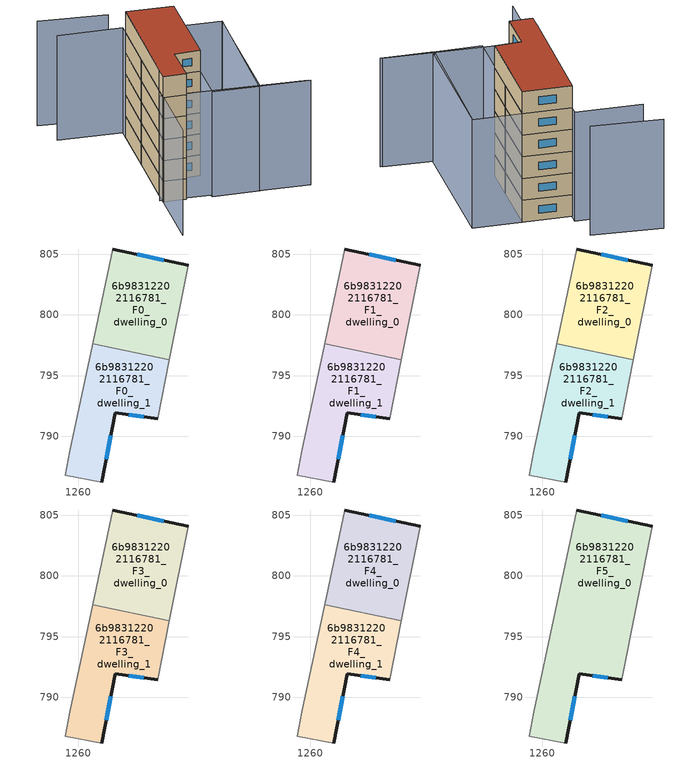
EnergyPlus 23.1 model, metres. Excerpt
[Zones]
6b98312202116781_F0_dwelling_0
 floor ground (EU_floor_Construction): 1269.04,804.08 1267.49,796.31 1261.19,797.64 1262.84,805.43 z0
 wall outside (EU_wall_Construction): 1269.04,804.08 1262.84,805.43 z0:3
 wall adiabatic (EU_wall_Construction): 1262.84,805.43 1261.19,797.64 / 1267.49,796.31 1269.04,804.08 z0:3
 wall to 6b98312202116781_F0_dwelling_1 (EU_wall_Construction): 1261.19,797.64 1267.49,796.31 z0:3
 window (EU_Window_Construction): 1267.02,804.52 1264.86,804.99 z0.98:2.02
6b98312202116781_F0_dwelling_1
 floor ground (EU_floor_Construction): 1267.49,796.31 1266.52,791.45 1263.02,791.96 1261.92,786.25 1258.93,786.82 1259.31,788.79 1261.19,797.64 z0
 wall outside (EU_wall_Construction): 1261.92,786.25 1263.02,791.96 1266.52,791.45 z0:3
 wall adiabatic (EU_wall_Construction): 1261.19,797.64 1259.31,788.79 1258.93,786.82 1261.92,786.25 / 1266.52,791.45 1267.49,796.31 z0:3
 window (EU_Window_Construction): 1264.16,791.79 1265.38,791.61 / 1262.28,788.11 1262.66,790.1 z0.98:2.02
6b98312202116781_F1_dwelling_0
 floor to 6b98312202116781_F0_dwelling_0 (EU_floor_Construction): 1269.04,804.08 1267.49,796.31 1261.19,797.64 1262.84,805.43 z3
 wall outside (EU_wall_Construction): 1269.04,804.08 1262.84,805.43 z3:6
 wall adiabatic (EU_wall_Construction): 1262.84,805.43 1261.19,797.64 / 1267.49,796.31 1269.04,804.08 z3:6
 wall to 6b98312202116781_F1_dwelling_1 (EU_wall_Construction): 1261.19,797.64 1267.49,796.31 z3:6
 window (EU_Window_Construction): 1267.02,804.52 1264.86,804.99 z3.98:5.02
6b98312202116781_F1_dwelling_1
 floor to 6b98312202116781_F0_dwelling_1 (EU_floor_Construction): 1267.49,796.31 1266.52,791.45 1263.02,791.96 1261.92,786.25 1258.93,786.82 1259.31,788.79 1261.19,797.64 z3
 wall outside (EU_wall_Construction): 1261.92,786.25 1263.02,791.96 1266.52,791.45 z3:6
 wall adiabatic (EU_wall_Construction): 1261.19,797.64 1259.31,788.79 1258.93,786.82 1261.92,786.25 / 1266.52,791.45 1267.49,796.31 z3:6
 window (EU_Window_Construction): 1264.16,791.79 1265.38,791.61 / 1262.28,788.11 1262.66,790.1 z3.98:5.02
6b98312202116781_F2_dwelling_0
 floor to 6b98312202116781_F1_dwelling_0 (EU_floor_Construction): 1269.04,804.08 1267.49,796.31 1261.19,797.64 1262.84,805.43 z6
 wall outside (EU_wall_Construction): 1269.04,804.08 1262.84,805.43 z6:9
 wall adiabatic (EU_wall_Construction): 1262.84,805.43 1261.19,797.64 / 1267.49,796.31 1269.04,804.08 z6:9
 wall to 6b98312202116781_F2_dwelling_1 (EU_wall_Construction): 1261.19,797.64 1267.49,796.31 z6:9
 window (EU_Window_Construction): 1267.02,804.52 1264.86,804.99 z6.98:8.02
6b98312202116781_F2_dwelling_1
 floor to 6b98312202116781_F1_dwelling_1 (EU_floor_Construction): 1267.49,796.31 1266.52,791.45 1263.02,791.96 1261.92,786.25 1258.93,786.82 1259.31,788.79 1261.19,797.64 z6
 wall outside (EU_wall_Construction): 1261.92,786.25 1263.02,791.96 1266.52,791.45 z6:9
 wall adiabatic (EU_wall_Construction): 1261.19,797.64 1259.31,788.79 1258.93,786.82 1261.92,786.25 / 1266.52,791.45 1267.49,796.31 z6:9
 window (EU_Window_Construction): 1264.16,791.79 1265.38,791.61 / 1262.28,788.11 1262.66,790.1 z6.98:8.02
6b98312202116781_F3_dwelling_0
 floor to 6b98312202116781_F2_dwelling_0 (EU_floor_Construction): 1269.04,804.08 1267.49,796.31 1261.19,797.64 1262.84,805.43 z9
 wall outside (EU_wall_Construction): 1269.04,804.08 1262.84,805.43 z9:12
 wall adiabatic (EU_wall_Construction): 1262.84,805.43 1261.19,797.64 / 1267.49,796.31 1269.04,804.08 z9:12
 wall to 6b98312202116781_F3_dwelling_1 (EU_wall_Construction): 1261.19,797.64 1267.49,796.31 z9:12
 window (EU_Window_Construction): 1267.02,804.52 1264.86,804.99 z9.98:11.02
6b98312202116781_F3_dwelling_1
 floor to 6b98312202116781_F2_dwelling_1 (EU_floor_Construction): 1267.49,796.31 1266.52,791.45 1263.02,791.96 1261.92,786.25 1258.93,786.82 1259.31,788.79 1261.19,797.64 z9
 wall outside (EU_wall_Construction): 1261.92,786.25 1263.02,791.96 1266.52,791.45 z9:12
 wall adiabatic (EU_wall_Construction): 1261.19,797.64 1259.31,788.79 1258.93,786.82 1261.92,786.25 / 1266.52,791.45 1267.49,796.31 z9:12
 window (EU_Window_Construction): 1264.16,791.79 1265.38,791.61 / 1262.28,788.11 1262.66,790.1 z9.98:11.02
6b98312202116781_F4_dwelling_0
 floor to 6b98312202116781_F3_dwelling_0 (EU_floor_Construction): 1269.04,804.08 1267.49,796.31 1261.19,797.64 1262.84,805.43 z12
 wall outside (EU_wall_Construction): 1269.04,804.08 1262.84,805.43 z12:15
 wall adiabatic (EU_wall_Construction): 1262.84,805.43 1261.19,797.64 / 1267.49,796.31 1269.04,804.08 z12:15
 wall to 6b98312202116781_F4_dwelling_1 (EU_wall_Construction): 1261.19,797.64 1267.49,796.31 z12:15
 window (EU_Window_Construction): 1267.02,804.52 1264.86,804.99 z12.98:14.02
6b98312202116781_F4_dwelling_1
 floor to 6b98312202116781_F3_dwelling_1 (EU_floor_Construction): 1267.49,796.31 1266.52,791.45 1263.02,791.96 1261.92,786.25 1258.93,786.82 1259.31,788.79 1261.19,797.64 z12
 wall outside (EU_wall_Construction): 1261.92,786.25 1263.02,791.96 1266.52,791.45 z12:15
 wall adiabatic (EU_wall_Construction): 1261.19,797.64 1259.31,788.79 1258.93,786.82 1261.92,786.25 / 1266.52,791.45 1267.49,796.31 z12:15
 window (EU_Window_Construction): 1264.16,791.79 1265.38,791.61 / 1262.28,788.11 1262.66,790.1 z12.98:14.02
6b98312202116781_F5_dwelling_0
 floor to 6b98312202116781_F4_dwelling_0 (EU_floor_Construction): 1269.04,804.08 1267.49,796.31 1261.19,797.64 1262.84,805.43 z15
 floor to 6b98312202116781_F4_dwelling_1 (EU_floor_Construction): 1267.49,796.31 1266.52,791.45 1263.02,791.96 1261.92,786.25 1258.93,786.82 1259.31,788.79 1261.19,797.64 z15
 wall outside (EU_wall_Construction): 1261.92,786.25 1263.02,791.96 1266.52,791.45 / 1269.04,804.08 1262.84,805.43 z15:18
 wall adiabatic (EU_wall_Construction): 1262.84,805.43 1259.31,788.79 1258.93,786.82 1261.92,786.25 / 1266.52,791.45 1269.04,804.08 z15:18
 window (EU_Window_Construction): 1264.16,791.79 1265.38,791.61 / 1262.28,788.11 1262.66,790.1 / 1267.02,804.52 1264.86,804.99 z15.98:17.02
 roof outside (EU_roof_Construction): 1266.52,791.45 1269.04,804.08 1262.84,805.43 1259.31,788.79 1258.93,786.82 1261.92,786.25 1263.02,791.96 z18
shading: 1258.7,787.42 1277.65,782.95 / 1277.93,782.81 1271.24,784.26 / 1271.24,784.26 1275.27,802.72 / 1254.6,808.51 1263.12,806.73 / 1263.12,806.73 1257.02,777.51 / 1263.14,810.93 1254.19,813.29 / 1275.29,802.8 1271.48,784.21 / 1271.48,784.21 1265.24,785.49 / 1265.24,785.49 1269.04,804.08 / 1269.04,804.08 1275.29,802.8 z0:15
[Building]
EU S2 Campaign: North Axis=0; Terrain=City; Solar Distribution=FullExterior
[Site:Location]
Bologna: Latitude=44.5; Longitude=11.25; Time Zone=1; Elevation=37
[SizingPeriod:WeatherFileDays]
AnnualSizingPeriod: Begin Month=1; Begin Day of Month=1; End Month=12; End Day of Month=31; Day of Week for Start Day=Monday; Use Weather File Daylight Saving Period=No; Use Weather File Rain and Snow Indicators=No
[MATERIAL]
EU_InternalMass_Material: Roughness=MediumRough; Thickness=0.1; Conductivity=1; Density=1800; Specific Heat=900; Thermal Absorptance=0.9; Solar Absorptance=0.7; Visible Absorptance=0.7
[MATERIAL:NOMASS] Roughness=MediumRough; Thermal Absorptance=0.9; Solar Absorptance=0.7; Visible Absorptance=0.7
Name | Thermal Resistance
EU_wall_NoMass | 0.905828
EU_roof_NoMass | 0.37593
EU_floor_NoMass | 0.67114
[WINDOWMATERIAL:SIMPLEGLAZINGSYSTEM]
EU_Window_SimpleGlazing: UFactor=4.52486; Solar Heat Gain Coefficient=0.85; Visible Transmittance=0.85
[CONSTRUCTION]
EU_wall_Construction: EU_wall_NoMass
EU_roof_Construction: EU_roof_NoMass
EU_floor_Construction: EU_floor_NoMass
EU_Window_Construction: EU_Window_SimpleGlazing
EU_InternalMass_Construction: EU_InternalMass_Material
[ZONE] Type=1; Multiplier=1; Ceiling Height=autocalculate; Floor Area=autocalculate; Part of Total Floor Area=Yes
Name | Volume
6b98312202116781_F0_dwelling_0 | 152.332
6b98312202116781_F1_dwelling_0; 6b98312202116781_F2_dwelling_0; 6b98312202116781_F3_dwelling_0; 6b98312202116781_F4_dwelling_0 | 152.333
6b98312202116781_F5_dwelling_0 | 304.658
6b98312202116781_F0_dwelling_1 | 152.325
6b98312202116781_F1_dwelling_1; 6b98312202116781_F2_dwelling_1; 6b98312202116781_F3_dwelling_1; 6b98312202116781_F4_dwelling_1 | 152.326
[INTERNALMASS] Construction=EU_InternalMass_Construction
Name | Zone or ZoneList | Surface Area
6b98312202116781_F0_dwelling_0_EU_InternalMass | 6b98312202116781_F0_dwelling_0 | 50.7774
6b98312202116781_F0_dwelling_1_EU_InternalMass | 6b98312202116781_F0_dwelling_1 | 50.775
6b98312202116781_F1_dwelling_0_EU_InternalMass | 6b98312202116781_F1_dwelling_0 | 50.7774
6b98312202116781_F1_dwelling_1_EU_InternalMass | 6b98312202116781_F1_dwelling_1 | 50.775
6b98312202116781_F2_dwelling_0_EU_InternalMass | 6b98312202116781_F2_dwelling_0 | 50.7774
6b98312202116781_F2_dwelling_1_EU_InternalMass | 6b98312202116781_F2_dwelling_1 | 50.775
6b98312202116781_F3_dwelling_0_EU_InternalMass | 6b98312202116781_F3_dwelling_0 | 50.7774
6b98312202116781_F3_dwelling_1_EU_InternalMass | 6b98312202116781_F3_dwelling_1 | 50.775
6b98312202116781_F4_dwelling_0_EU_InternalMass | 6b98312202116781_F4_dwelling_0 | 50.7774
6b98312202116781_F4_dwelling_1_EU_InternalMass | 6b98312202116781_F4_dwelling_1 | 50.775
6b98312202116781_F5_dwelling_0_EU_InternalMass | 6b98312202116781_F5_dwelling_0 | 101.553
[OTHEREQUIPMENT] Fuel Type=Electricity; Design Level Calculation Method=Watts/Area; Power per Zone Floor Area=1; Fraction Latent=0; Fraction Radiant=0; Fraction Lost=0; Carbon Dioxide Generation Rate=0; EndUse Subcategory=EU_Step8_InternalGains
Name | Zone or ZoneList or Space or SpaceList | Schedule
EU_Step8_InternalGain_6b98312202116781_F0_dwelling_0_f000 | 6b98312202116781_F0_dwelling_0 | EU_Step8_GainSchedule_6b98312202116781_F0_dwelling_0_f000
EU_Step8_InternalGain_6b98312202116781_F0_dwelling_1_f000 | 6b98312202116781_F0_dwelling_1 | EU_Step8_GainSchedule_6b98312202116781_F0_dwelling_1_f000
EU_Step8_InternalGain_6b98312202116781_F1_dwelling_0_f000 | 6b98312202116781_F1_dwelling_0 | EU_Step8_GainSchedule_6b98312202116781_F1_dwelling_0_f000
EU_Step8_InternalGain_6b98312202116781_F1_dwelling_1_f000 | 6b98312202116781_F1_dwelling_1 | EU_Step8_GainSchedule_6b98312202116781_F1_dwelling_1_f000
EU_Step8_InternalGain_6b98312202116781_F2_dwelling_0_f000 | 6b98312202116781_F2_dwelling_0 | EU_Step8_GainSchedule_6b98312202116781_F2_dwelling_0_f000
EU_Step8_InternalGain_6b98312202116781_F2_dwelling_1_f000 | 6b98312202116781_F2_dwelling_1 | EU_Step8_GainSchedule_6b98312202116781_F2_dwelling_1_f000
EU_Step8_InternalGain_6b98312202116781_F3_dwelling_0_f000 | 6b98312202116781_F3_dwelling_0 | EU_Step8_GainSchedule_6b98312202116781_F3_dwelling_0_f000
EU_Step8_InternalGain_6b98312202116781_F3_dwelling_1_f000 | 6b98312202116781_F3_dwelling_1 | EU_Step8_GainSchedule_6b98312202116781_F3_dwelling_1_f000
EU_Step8_InternalGain_6b98312202116781_F4_dwelling_0_f000 | 6b98312202116781_F4_dwelling_0 | EU_Step8_GainSchedule_6b98312202116781_F4_dwelling_0_f000
EU_Step8_InternalGain_6b98312202116781_F4_dwelling_1_f000 | 6b98312202116781_F4_dwelling_1 | EU_Step8_GainSchedule_6b98312202116781_F4_dwelling_1_f000
EU_Step8_InternalGain_6b98312202116781_F5_dwelling_0_f000 | 6b98312202116781_F5_dwelling_0 | EU_Step8_GainSchedule_6b98312202116781_F5_dwelling_0_f000
[ZONEVENTILATION:DESIGNFLOWRATE] Schedule=EU_AlwaysOn; Design Flow Rate Calculation Method=AirChanges/Hour; Air Changes per Hour=0.73129; Ventilation Type=Natural; Fan Pressure Rise=0; Fan Total Efficiency=1; Constant Term Coefficient=1; Temperature Term Coefficient=0; Velocity Term Coefficient=0; Velocity Squared Term Coefficient=0; Minimum Indoor Temperature=-100; Maximum Indoor Temperature=100; Delta Temperature=-100; Minimum Outdoor Temperature=-100; Maximum Outdoor Temperature=100; Maximum Wind Speed=40
Name | Zone or ZoneList or Space or SpaceList
EU_ConstantAir_6b98312202116781_F0_dwelling_0 | 6b98312202116781_F0_dwelling_0
EU_ConstantAir_6b98312202116781_F0_dwelling_1 | 6b98312202116781_F0_dwelling_1
EU_ConstantAir_6b98312202116781_F1_dwelling_0 | 6b98312202116781_F1_dwelling_0
EU_ConstantAir_6b98312202116781_F1_dwelling_1 | 6b98312202116781_F1_dwelling_1
EU_ConstantAir_6b98312202116781_F2_dwelling_0 | 6b98312202116781_F2_dwelling_0
EU_ConstantAir_6b98312202116781_F2_dwelling_1 | 6b98312202116781_F2_dwelling_1
EU_ConstantAir_6b98312202116781_F3_dwelling_0 | 6b98312202116781_F3_dwelling_0
EU_ConstantAir_6b98312202116781_F3_dwelling_1 | 6b98312202116781_F3_dwelling_1
EU_ConstantAir_6b98312202116781_F4_dwelling_0 | 6b98312202116781_F4_dwelling_0
EU_ConstantAir_6b98312202116781_F4_dwelling_1 | 6b98312202116781_F4_dwelling_1
EU_ConstantAir_6b98312202116781_F5_dwelling_0 | 6b98312202116781_F5_dwelling_0
[HVACTEMPLATE:THERMOSTAT] Constant Heating Setpoint=20; Constant Cooling Setpoint=50
EU_HeatOnly_6b98312202116781_F0_dwelling_0; EU_HeatOnly_6b98312202116781_F0_dwelling_1; EU_HeatOnly_6b98312202116781_F1_dwelling_0; EU_HeatOnly_6b98312202116781_F1_dwelling_1; EU_HeatOnly_6b98312202116781_F2_dwelling_0; EU_HeatOnly_6b98312202116781_F2_dwelling_1; EU_HeatOnly_6b98312202116781_F3_dwelling_0; EU_HeatOnly_6b98312202116781_F3_dwelling_1; EU_HeatOnly_6b98312202116781_F4_dwelling_0; EU_HeatOnly_6b98312202116781_F4_dwelling_1; EU_HeatOnly_6b98312202116781_F5_dwelling_0
[HVACTEMPLATE:ZONE:IDEALLOADSAIRSYSTEM] System Availability Schedule=EU_AlwaysOn; Maximum Heating Supply Air Temperature=50; Minimum Cooling Supply Air Temperature=13; Maximum Heating Supply Air Humidity Ratio=0.0156; Minimum Cooling Supply Air Humidity Ratio=0.0077; Heating Limit=NoLimit; Cooling Limit=NoLimit; Heating Availability Schedule=EU_AlwaysOn; Cooling Availability Schedule=EU_CoolingOff; Dehumidification Control Type=ConstantSensibleHeatRatio; Cooling Sensible Heat Ratio=0.7; Dehumidification Setpoint=60; Humidification Control Type=None; Humidification Setpoint=30; Outdoor Air Method=None; Outdoor Air Flow Rate per Person=0.00944; Outdoor Air Flow Rate per Zone Floor Area=0; Outdoor Air Flow Rate per Zone=0; Demand Controlled Ventilation Type=None; Outdoor Air Economizer Type=NoEconomizer; Heat Recovery Type=None; Sensible Heat Recovery Effectiveness=0.7; Latent Heat Recovery Effectiveness=0.65
Name | Template Thermostat
6b98312202116781_F0_dwelling_0 | EU_HeatOnly_6b98312202116781_F0_dwelling_0
6b98312202116781_F0_dwelling_1 | EU_HeatOnly_6b98312202116781_F0_dwelling_1
6b98312202116781_F1_dwelling_0 | EU_HeatOnly_6b98312202116781_F1_dwelling_0
6b98312202116781_F1_dwelling_1 | EU_HeatOnly_6b98312202116781_F1_dwelling_1
6b98312202116781_F2_dwelling_0 | EU_HeatOnly_6b98312202116781_F2_dwelling_0
6b98312202116781_F2_dwelling_1 | EU_HeatOnly_6b98312202116781_F2_dwelling_1
6b98312202116781_F3_dwelling_0 | EU_HeatOnly_6b98312202116781_F3_dwelling_0
6b98312202116781_F3_dwelling_1 | EU_HeatOnly_6b98312202116781_F3_dwelling_1
6b98312202116781_F4_dwelling_0 | EU_HeatOnly_6b98312202116781_F4_dwelling_0
6b98312202116781_F4_dwelling_1 | EU_HeatOnly_6b98312202116781_F4_dwelling_1
6b98312202116781_F5_dwelling_0 | EU_HeatOnly_6b98312202116781_F5_dwelling_0
[SIZING:ZONE] Zone Cooling Design Supply Air Temperature Input Method=SupplyAirTemperature; Zone Cooling Design Supply Air Temperature=13; Zone Heating Design Supply Air Temperature Input Method=SupplyAirTemperature; Zone Heating Design Supply Air Temperature=50; Zone Cooling Design Supply Air Humidity Ratio=0.008; Zone Heating Design Supply Air Humidity Ratio=0.008; Cooling Design Air Flow Method=DesignDay; Cooling Design Air Flow Rate=0; Cooling Minimum Air Flow per Zone Floor Area=0.000762; Cooling Minimum Air Flow=0; Cooling Minimum Air Flow Fraction=0.2; Heating Design Air Flow Method=DesignDay; Heating Design Air Flow Rate=0; Heating Maximum Air Flow per Zone Floor Area=0.002032; Heating Maximum Air Flow=0.141576; Heating Maximum Air Flow Fraction=0.3; Account for Dedicated Outdoor Air System=No; Dedicated Outdoor Air System Control Strategy=NeutralSupplyAir; Dedicated Outdoor Air Low Setpoint Temperature for Design=autosize; Dedicated Outdoor Air High Setpoint Temperature for Design=autosize; Zone Load Sizing Method=Sensible Load Only No Latent Load; Zone Latent Cooling Design Supply Air Humidity Ratio Input Method=HumidityRatioDifference; Zone Cooling Design Supply Air Humidity Ratio Difference=0.005; Zone Latent Heating Design Supply Air Humidity Ratio Input Method=HumidityRatioDifference; Zone Humidification Design Supply Air Humidity Ratio Difference=0.005
6b98312202116781_F0_dwelling_0; 6b98312202116781_F0_dwelling_1; 6b98312202116781_F1_dwelling_0; 6b98312202116781_F1_dwelling_1; 6b98312202116781_F2_dwelling_0; 6b98312202116781_F2_dwelling_1; 6b98312202116781_F3_dwelling_0; 6b98312202116781_F3_dwelling_1; 6b98312202116781_F4_dwelling_0; 6b98312202116781_F4_dwelling_1; 6b98312202116781_F5_dwelling_0
[SCHEDULE:CONSTANT]
Name | Hourly Value
EU_AlwaysOn | 1
EU_CoolingOff | 0
[SCHEDULE:FILE] Column Number=1; Rows to Skip at Top=0; Number of Hours of Data=8760; Column Separator=Comma; Interpolate to Timestep=No; Minutes per Item=60; Adjust Schedule for Daylight Savings=Yes
Name | File
EU_Step8_GainSchedule_6b98312202116781_F0_dwelling_0_f000 | ../../schedules/6b98312202116781/6b98312202116781_F0_dwelling_0_f000_gain.csv
EU_Step8_GainSchedule_6b98312202116781_F0_dwelling_1_f000 | ../../schedules/6b98312202116781/6b98312202116781_F0_dwelling_1_f000_gain.csv
EU_Step8_GainSchedule_6b98312202116781_F1_dwelling_0_f000 | ../../schedules/6b98312202116781/6b98312202116781_F1_dwelling_0_f000_gain.csv
EU_Step8_GainSchedule_6b98312202116781_F1_dwelling_1_f000 | ../../schedules/6b98312202116781/6b98312202116781_F1_dwelling_1_f000_gain.csv
EU_Step8_GainSchedule_6b98312202116781_F2_dwelling_0_f000 | ../../schedules/6b98312202116781/6b98312202116781_F2_dwelling_0_f000_gain.csv
EU_Step8_GainSchedule_6b98312202116781_F2_dwelling_1_f000 | ../../schedules/6b98312202116781/6b98312202116781_F2_dwelling_1_f000_gain.csv
EU_Step8_GainSchedule_6b98312202116781_F3_dwelling_0_f000 | ../../schedules/6b98312202116781/6b98312202116781_F3_dwelling_0_f000_gain.csv
EU_Step8_GainSchedule_6b98312202116781_F3_dwelling_1_f000 | ../../schedules/6b98312202116781/6b98312202116781_F3_dwelling_1_f000_gain.csv
EU_Step8_GainSchedule_6b98312202116781_F4_dwelling_0_f000 | ../../schedules/6b98312202116781/6b98312202116781_F4_dwelling_0_f000_gain.csv
EU_Step8_GainSchedule_6b98312202116781_F4_dwelling_1_f000 | ../../schedules/6b98312202116781/6b98312202116781_F4_dwelling_1_f000_gain.csv
EU_Step8_GainSchedule_6b98312202116781_F5_dwelling_0_f000 | ../../schedules/6b98312202116781/6b98312202116781_F5_dwelling_0_f000_gain.csv
